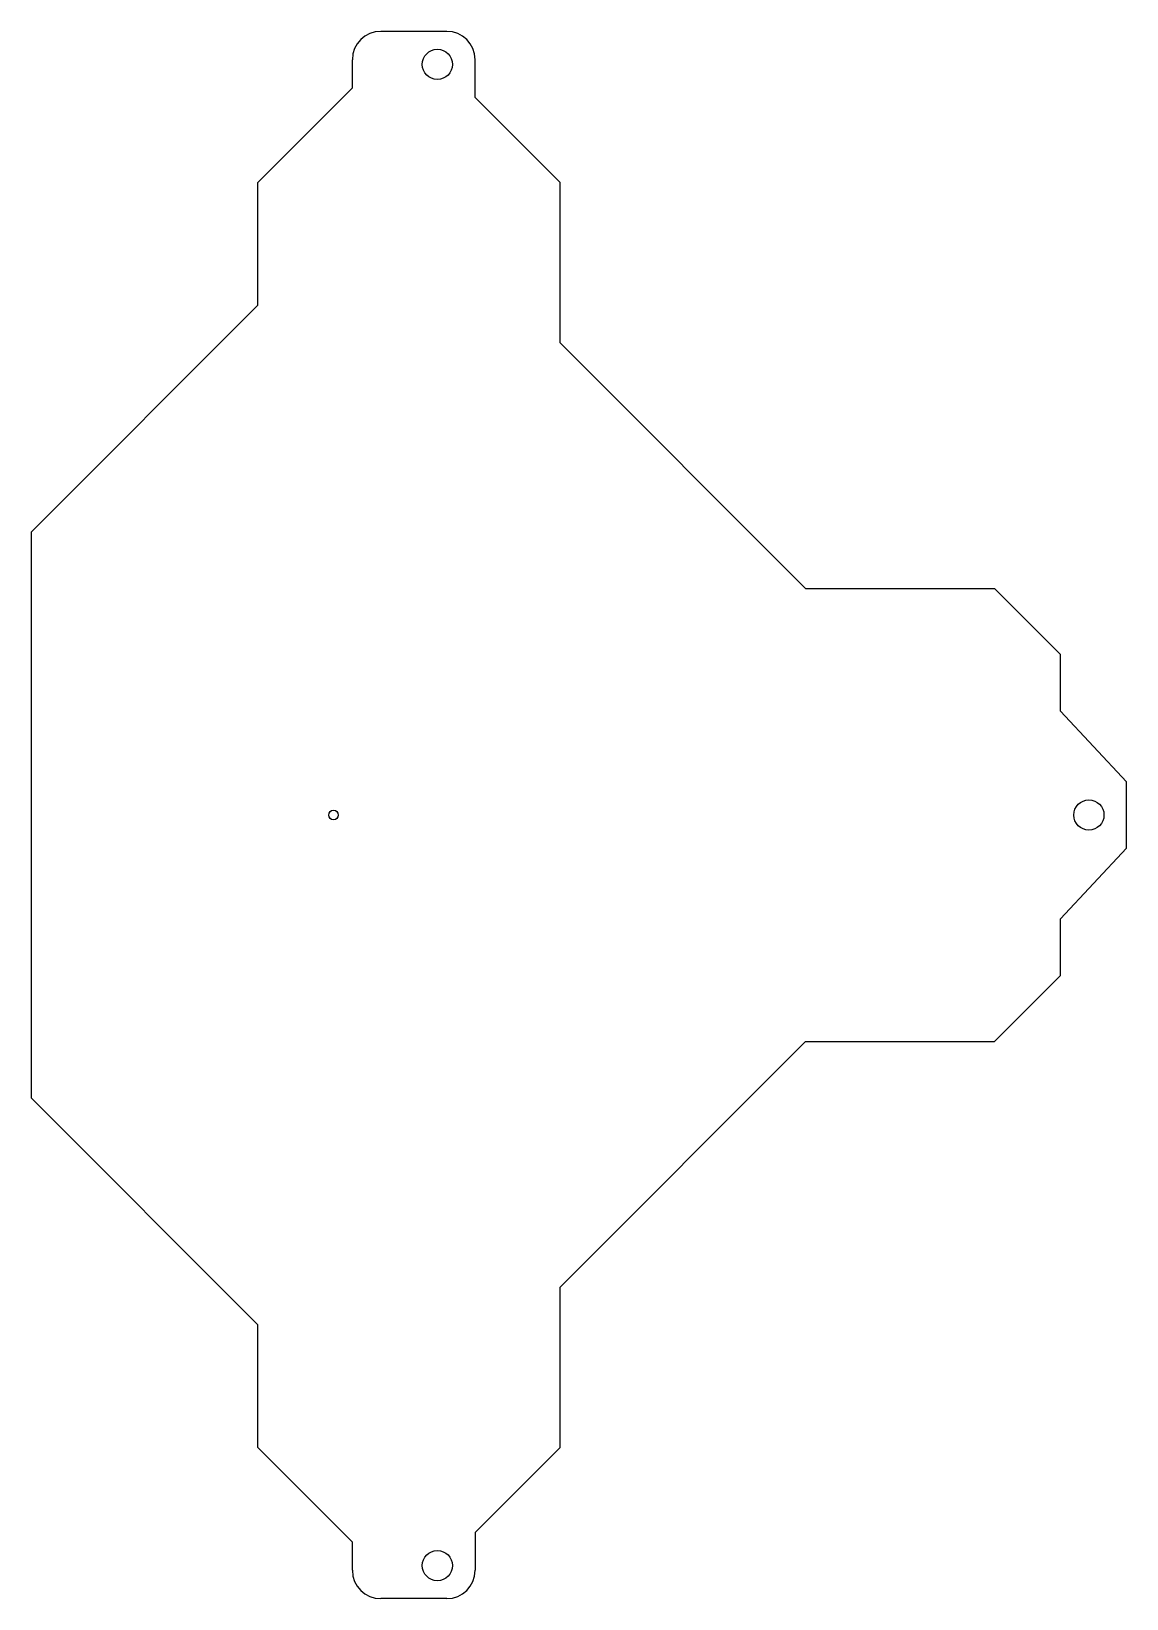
# Model space of a CAD drawing. Extents: x -32 to 84, y -83 to 83.
import ezdxf

# ---------------------------------------------------------------- set-up
doc = ezdxf.new("R2010")
doc.units = 0
doc.layers.add('VISIBLE', color=7, linetype='CONTINUOUS')

msp = doc.modelspace()

# ---------------------------------------------------------------- linework, layer by layer
at = {"layer": 'VISIBLE'}
for p, q in [((12, 83), (5, 83)), ((2, 77), (2, 80)), ((15, 76), (15, 80)), ((-8, 67), (2, 77)), ((24, 67), (15, 76)), ((-8, 54), (-8, 67)), ((24, 50), (24, 67)), ((-8, 54), (-32, 30)), ((24, 50), (50, 24)), ((-32, -30), (-32, 30)), ((50, 24), (70, 24)), ((70, 24), (77, 17)), ((77, 11), (77, 17)), ((84, 3.5), (77, 11)), ((84, -3.5), (84, 3.5)), ((84, -3.5), (77, -11)), ((77, -17), (77, -11)), ((77, -17), (70, -24)), ((50, -24), (24, -50)), ((50, -24), (70, -24)), ((-32, -30), (-8, -54)), ((24, -67), (24, -50)), ((-8, -67), (-8, -54)), ((2, -77), (-8, -67)), ((24, -67), (15, -76)), ((15, -76), (15, -80)), ((2, -80), (2, -77)), ((12, -83), (5, -83))]:
    msp.add_line(p, q, dxfattribs=at)
for centre, radius in [((11, 79.5), 1.6), ((0, 0), 0.5), ((80, 0), 1.6), ((11, -79.5), 1.6)]:
    msp.add_circle(centre, radius, dxfattribs=at)
for centre, start, end in [((5, 80), 90, 180), ((12, 80), 0, 90), ((5, -80), 180, 270), ((12, -80), 270, 0)]:
    msp.add_arc(centre, 3, start, end, dxfattribs=at)

doc.saveas('drawing.dxf')
